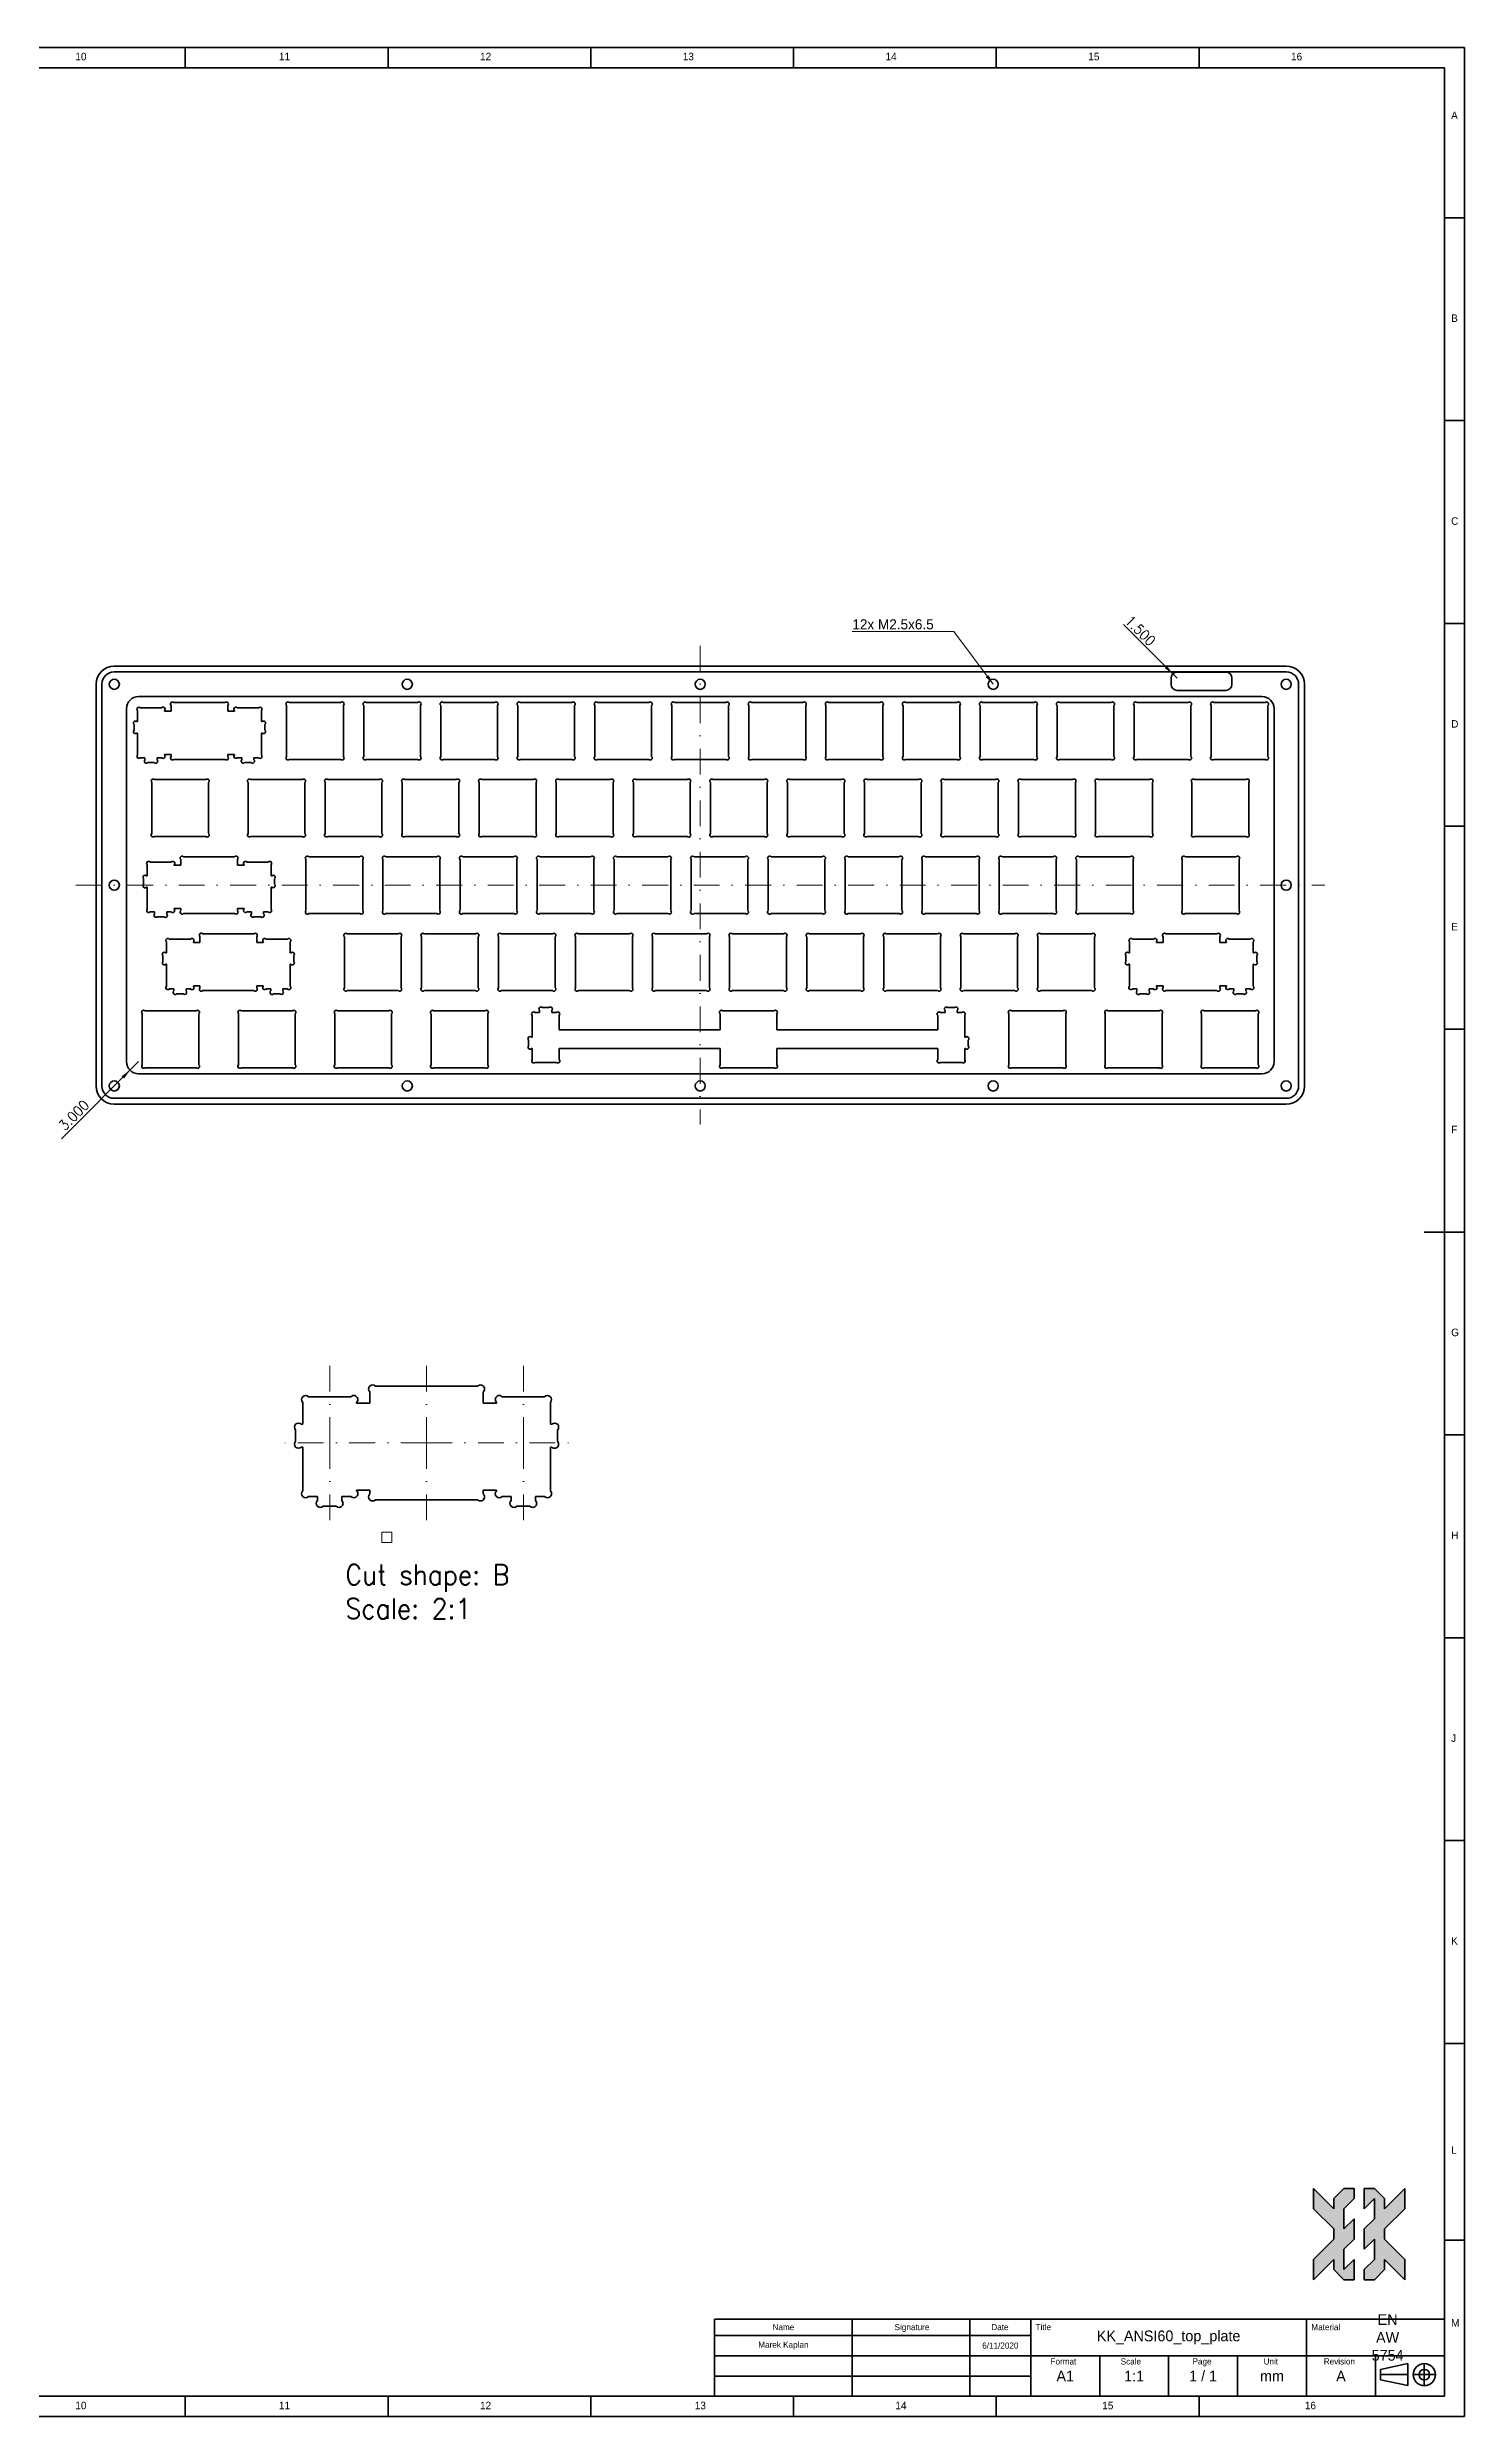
# Model space of a CAD drawing. Extents: x -75 to 756, y -330 to 254.
# Drawn here: x 406 to 756, y -330 to 254 of the extents above; entities that cross this region are included whole.
import ezdxf

# ---------------------------------------------------------------- set-up
doc = ezdxf.new("R2010")
doc.units = 0
doc.linetypes.add('DASHDOT2', pattern=[12.7, 6.35, -3.125, 0.1, -3.125])
for name, color, linetype, lineweight, true_color in [('axis', 6, 'DASHDOT2', 18, 0xff00ff), ('bottom_view_visible', 7, 'Continuous', 35, 0xffffff), ('cut_true', 7, 'Continuous', 35, 0xffffff), ('detail', 7, 'Continuous', 35, 0xffffff), ('dimmensions', 2, 'Continuous', 13, 0xffff00), ('title_block', 3, 'Continuous', 35, 0x00ff00)]:
    doc.layers.add(name, color=color, linetype=linetype, lineweight=lineweight, true_color=true_color)
doc.styles.add('textstyle155', font='')
doc.styles.add('textstyle159', font='')
doc.styles.add('textstyle217', font='')
doc.styles.add('textstyle218', font='')
doc.styles.add('textstyle219', font='')
doc.styles.add('textstyle220', font='')
doc.styles.add('textstyle221', font='')
doc.styles.add('textstyle222', font='')
doc.styles.add('textstyle223', font='')
doc.styles.add('textstyle224', font='')
doc.styles.add('textstyle225', font='')
doc.styles.add('textstyle226', font='')
doc.styles.add('textstyle227', font='')
doc.styles.add('textstyle228', font='')
doc.styles.add('textstyle229', font='')
doc.styles.add('textstyle230', font='')
doc.styles.add('textstyle231', font='txt')
doc.styles.add('textstyle232', font='txt')
doc.styles.add('textstyle233', font='')
doc.styles.add('textstyle234', font='txt')
doc.styles.add('textstyle235', font='')
doc.styles.add('textstyle236', font='txt')
doc.styles.add('textstyle237', font='')
doc.styles.add('textstyle238', font='')
doc.styles.add('textstyle241', font='')
doc.styles.add('textstyle242', font='')
doc.styles.add('textstyle243', font='')
doc.styles.add('textstyle244', font='')
doc.styles.add('textstyle245', font='')
doc.styles.add('textstyle246', font='')
doc.styles.add('textstyle247', font='')
doc.styles.add('textstyle248', font='')
doc.styles.add('textstyle249', font='')
doc.styles.add('textstyle250', font='')
doc.styles.add('textstyle251', font='')
doc.styles.add('textstyle252', font='')
doc.styles.add('textstyle253', font='')
doc.styles.add('textstyle254', font='')
doc.styles.add('textstyle257', font='')
doc.styles.add('textstyle258', font='')
doc.styles.add('textstyle259', font='')
doc.styles.add('textstyle260', font='')
doc.styles.add('textstyle261', font='')
doc.styles.add('textstyle262', font='')
doc.styles.add('textstyle264', font='')
doc.styles.add('textstyle271', font='txt')
doc.styles.add('textstyle272', font='txt')
doc.styles.add('textstyle74', font='')
doc.styles.add('textstyle75', font='')
doc.styles.get('textstyle155').set_extended_font_data('STANDARD')
doc.styles.get('textstyle159').set_extended_font_data('STANDARD')
doc.styles.get('textstyle217').set_extended_font_data('sldtextstyle2')
doc.styles.get('textstyle218').set_extended_font_data('sldtextstyle2')
doc.styles.get('textstyle219').set_extended_font_data('sldtextstyle2')
doc.styles.get('textstyle220').set_extended_font_data('sldtextstyle2')
doc.styles.get('textstyle221').set_extended_font_data('sldtextstyle2')
doc.styles.get('textstyle222').set_extended_font_data('sldtextstyle2')
doc.styles.get('textstyle223').set_extended_font_data('sldtextstyle0')
doc.styles.get('textstyle224').set_extended_font_data('sldtextstyle0')
doc.styles.get('textstyle225').set_extended_font_data('sldtextstyle0')
doc.styles.get('textstyle226').set_extended_font_data('sldtextstyle0')
doc.styles.get('textstyle227').set_extended_font_data('sldtextstyle1')
doc.styles.get('textstyle228').set_extended_font_data('sldtextstyle0')
doc.styles.get('textstyle229').set_extended_font_data('textstyle68')
doc.styles.get('textstyle230').set_extended_font_data('textstyle98')
doc.styles.get('textstyle233').set_extended_font_data('sldtextstyle2')
doc.styles.get('textstyle235').set_extended_font_data('sldtextstyle2')
doc.styles.get('textstyle237').set_extended_font_data('sldtextstyle2')
doc.styles.get('textstyle238').set_extended_font_data('textstyle75')
doc.styles.get('textstyle241').set_extended_font_data('sldtextstyle0')
doc.styles.get('textstyle242').set_extended_font_data('sldtextstyle0')
doc.styles.get('textstyle243').set_extended_font_data('sldtextstyle0')
doc.styles.get('textstyle244').set_extended_font_data('sldtextstyle0')
doc.styles.get('textstyle245').set_extended_font_data('sldtextstyle0')
doc.styles.get('textstyle246').set_extended_font_data('sldtextstyle0')
doc.styles.get('textstyle247').set_extended_font_data('sldtextstyle0')
doc.styles.get('textstyle248').set_extended_font_data('sldtextstyle0')
doc.styles.get('textstyle249').set_extended_font_data('sldtextstyle0')
doc.styles.get('textstyle250').set_extended_font_data('sldtextstyle0')
doc.styles.get('textstyle251').set_extended_font_data('sldtextstyle0')
doc.styles.get('textstyle252').set_extended_font_data('sldtextstyle0')
doc.styles.get('textstyle253').set_extended_font_data('sldtextstyle0')
doc.styles.get('textstyle254').set_extended_font_data('sldtextstyle0')
doc.styles.get('textstyle257').set_extended_font_data('sldtextstyle0')
doc.styles.get('textstyle258').set_extended_font_data('sldtextstyle0')
doc.styles.get('textstyle259').set_extended_font_data('sldtextstyle0')
doc.styles.get('textstyle260').set_extended_font_data('sldtextstyle0')
doc.styles.get('textstyle261').set_extended_font_data('sldtextstyle0')
doc.styles.get('textstyle262').set_extended_font_data('sldtextstyle0')
doc.styles.get('textstyle264').set_extended_font_data('sldtextstyle0')
doc.styles.get('textstyle74').set_extended_font_data('sldtextstyle2')
doc.styles.get('textstyle75').set_extended_font_data('STANDARD')

# ---------------------------------------------------------------- blocks, each defined once
blk = doc.blocks.new('mx_cut_1x1')
at = {"layer": 'cut_true'}
for p, q in [((-7, 6.29), (-7, -6.29)), ((-6.29, 7), (6.29, 7)), ((7, 6.29), (7, -6.29)), ((-6.29, -7), (6.29, -7))]:
    blk.add_line(p, q, dxfattribs=at)
for centre, start, end in [((-6.65, 6.65), 45, 225), ((6.65, 6.65), 315, 135), ((-6.65, -6.65), 135, 315), ((6.65, -6.65), 225, 45)]:
    blk.add_arc(centre, 0.5, start, end, dxfattribs=at)
blk = doc.blocks.new('mx_cut_1x[2_ 2.25_ 2.75]')
at = {"layer": 'cut_true'}
for p, q in [((-7, 4.9), (-7, 6.29)), ((6.29, 7), (-6.29, 7)), ((7, 4.9), (7, 6.29)), ((-15.27, 2.3), (-15.27, 4.99)), ((-14.56, 5.7), (-9.32, 5.7)), ((-8.62, 4.99), (-8.62, 4.9)), ((-8.62, 4.9), (-7, 4.9)), ((8.62, 4.9), (7, 4.9)), ((8.62, 4.99), (8.62, 4.9)), ((14.56, 5.7), (9.32, 5.7)), ((15.27, 2.3), (15.27, 4.99)), ((-16.14, 1.59), (-16.14, 0.21)), ((-15.27, 2.3), (-15.43, 2.3)), ((15.27, 2.3), (15.43, 2.3)), ((16.14, 1.59), (16.14, 0.21)), ((-15.27, -0.5), (-15.43, -0.5)), ((-15.27, -0.5), (-15.27, -5.89)), ((15.27, -0.5), (15.43, -0.5)), ((15.27, -0.5), (15.27, -5.89)), ((-8.62, -5.8), (-7, -5.8)), ((-8.62, -5.89), (-8.62, -5.8)), ((-7, -5.8), (-7, -6.29)), ((7, -5.8), (7, -6.29)), ((8.62, -5.8), (7, -5.8)), ((8.62, -5.89), (8.62, -5.8)), ((-14.56, -6.6), (-13.44, -6.6)), ((-13.44, -7.09), (-13.44, -6.6)), ((-12.73, -7.8), (-11.15, -7.8)), ((-10.44, -6.6), (-10.44, -7.09)), ((-10.44, -6.6), (-9.32, -6.6)), ((-6.29, -7), (6.29, -7)), ((10.44, -6.6), (9.32, -6.6)), ((10.44, -6.6), (10.44, -7.09)), ((12.73, -7.8), (11.15, -7.8)), ((14.56, -6.6), (13.44, -6.6)), ((13.44, -7.09), (13.44, -6.6))]:
    blk.add_line(p, q, dxfattribs=at)
for centre, start, end in [((-14.91, 5.35), 45.002, 224.9945), ((-8.97, 5.35), 315, 135.0005), ((-6.65, 6.65), 45, 225), ((6.65, 6.65), 315, 135.0005), ((8.97, 5.35), 44.9995, 225), ((14.91, 5.35), 315.0055, 134.998), ((-15.79, 1.95), 45, 225), ((-15.79, -0.15), 135, 315), ((15.79, 1.95), 315, 135), ((15.79, -0.15), 225, 45), ((-14.91, -6.25), 135, 315), ((-13.09, -7.45), 135, 315), ((-10.79, -7.45), 225, 45), ((-8.97, -6.25), 225, 45), ((-6.65, -6.65), 135, 315), ((6.65, -6.65), 224.9995, 45.0005), ((8.97, -6.25), 135, 315), ((10.79, -7.45), 135, 315), ((13.09, -7.45), 225, 45), ((14.91, -6.25), 225, 45)]:
    blk.add_arc(centre, 0.5, start, end, dxfattribs=at)
blk = doc.blocks.new('mx_cut_1x6.25')
at = {"layer": 'cut_true'}
for p, q in [((-7, 6.29), (-7, 2.3)), ((6.29, 7), (-6.29, 7)), ((7, 2.3), (7, 6.29)), ((-54.2, 1.59), (-54.2, 0.21)), ((-53.33, 2.3), (-53.49, 2.3)), ((-53.33, 2.3), (-53.33, 4.99)), ((-52.62, 5.7), (-47.38, 5.7)), ((-46.67, 4.99), (-46.67, 2.3)), ((-46.67, 2.3), (-7, 2.3)), ((46.67, 2.3), (7, 2.3)), ((46.67, 4.99), (46.67, 2.3)), ((52.62, 5.7), (47.38, 5.7)), ((53.33, 2.3), (53.33, 4.99)), ((53.33, 2.3), (53.49, 2.3)), ((54.2, 1.59), (54.2, 0.21)), ((-53.33, -0.5), (-53.49, -0.5)), ((-53.33, -0.5), (-53.33, -5.89)), ((-46.67, -2.3), (-7, -2.3)), ((-46.67, -5.89), (-46.67, -2.3)), ((-7, -6.29), (-7, -2.3)), ((46.67, -2.3), (7, -2.3)), ((7, -2.3), (7, -6.29)), ((46.67, -5.89), (46.67, -2.3)), ((53.33, -0.5), (53.49, -0.5)), ((53.33, -0.5), (53.33, -5.89)), ((-52.62, -6.6), (-51.5, -6.6)), ((-51.5, -7.09), (-51.5, -6.6)), ((-50.79, -7.8), (-49.21, -7.8)), ((-48.5, -6.6), (-48.5, -7.09)), ((-48.5, -6.6), (-47.38, -6.6)), ((-6.29, -7), (6.29, -7)), ((48.5, -6.6), (47.38, -6.6)), ((48.5, -6.6), (48.5, -7.09)), ((50.79, -7.8), (49.21, -7.8)), ((52.62, -6.6), (51.5, -6.6)), ((51.5, -7.09), (51.5, -6.6))]:
    blk.add_line(p, q, dxfattribs=at)
for centre, start, end in [((-52.97, 5.35), 45, 225), ((-47.03, 5.35), 315, 135), ((-6.65, 6.65), 45, 225), ((6.65, 6.65), 315, 135), ((47.03, 5.35), 45, 225), ((52.97, 5.35), 315, 135), ((-53.85, 1.95), 45, 225), ((-53.85, -0.15), 135, 315), ((53.85, 1.95), 315, 135), ((53.85, -0.15), 225, 45), ((-52.97, -6.25), 135, 315), ((-51.15, -7.45), 135, 315), ((-48.85, -7.45), 225, 45), ((-47.03, -6.25), 225, 45), ((-6.65, -6.65), 135, 315), ((6.65, -6.65), 225, 45), ((47.03, -6.25), 135, 315), ((48.85, -7.45), 135, 315), ((51.15, -7.45), 225, 45), ((52.97, -6.25), 225, 45)]:
    blk.add_arc(centre, 0.5, start, end, dxfattribs=at)
blk = doc.blocks.new('A1_h_title_block')
at = {"layer": 'title_block'}
h = blk.add_hatch(color=256, dxfattribs=at)
h.paths.add_polyline_path([(821.25, 38.75), (821.25, 43.75), (816.25, 48.75), (816.25, 51.25), (821.25, 56.25), (821.25, 61.25), (816.25, 56.25), (816.25, 58.75), (813.75, 61.25), (811.25, 61.25), (811.25, 56.25), (813.75, 58.75), (813.75, 56.25), (813.75, 53.75), (811.25, 51.25), (811.25, 46.25), (813.75, 48.75), (813.75, 46.25), (813.75, 43.75), (811.25, 41.25), (811.25, 38.75), (813.75, 38.75), (816.25, 41.25), (816.25, 43.75)])
h.paths.add_polyline_path([(806.25, 41.25), (808.75, 43.75), (808.75, 38.75), (806.25, 38.75), (803.75, 41.25), (803.75, 43.75), (798.75, 38.75), (798.75, 43.75), (803.75, 48.75), (803.75, 51.25), (798.75, 56.25), (798.75, 61.25), (803.75, 56.25), (803.75, 58.75), (806.25, 61.25), (808.75, 61.25), (808.75, 58.75), (806.25, 56.25), (806.25, 53.75), (806.25, 51.25), (808.75, 53.75), (808.75, 48.75), (806.25, 46.25)])
for p, q in [((836, 589), (5, 589)), ((831, 584), (10, 584)), ((520.5, 589), (520.5, 584)), ((570.5, 584), (570.5, 589)), ((620.5, 589), (620.5, 584)), ((670.5, 584), (670.5, 589)), ((720.5, 589), (720.5, 584)), ((770.5, 584), (770.5, 589)), ((831, 10), (831, 584)), ((836, 5), (836, 589)), ((836, 547), (831, 547)), ((831, 497), (836, 497)), ((836, 447), (831, 447)), ((831, 397), (836, 397)), ((836, 347), (831, 347)), ((836, 297), (826, 297)), ((836, 247), (831, 247)), ((831, 197), (836, 197)), ((836, 147), (831, 147)), ((831, 97), (836, 97)), ((798.75, 56.25), (798.75, 61.25)), ((798.75, 61.25), (803.75, 56.25)), ((806.25, 61.25), (803.75, 58.75)), ((803.75, 58.75), (803.75, 56.25)), ((808.75, 61.25), (806.25, 61.25)), ((806.25, 56.25), (808.75, 58.75)), ((808.75, 61.25), (808.75, 58.75)), ((811.25, 61.25), (811.25, 56.25)), ((811.25, 61.25), (813.75, 61.25)), ((811.25, 56.25), (813.75, 58.75)), ((813.75, 61.25), (816.25, 58.75)), ((813.75, 58.75), (813.75, 56.25)), ((821.25, 61.25), (816.25, 56.25)), ((816.25, 58.75), (816.25, 56.25)), ((821.25, 56.25), (821.25, 61.25)), ((798.75, 56.25), (803.75, 51.25)), ((806.25, 53.75), (806.25, 56.25)), ((806.25, 53.75), (806.25, 51.25)), ((806.25, 51.25), (808.75, 53.75)), ((808.75, 53.75), (808.75, 48.75)), ((813.75, 53.75), (811.25, 51.25)), ((813.75, 56.25), (813.75, 53.75)), ((821.25, 56.25), (816.25, 51.25)), ((798.75, 43.75), (803.75, 48.75)), ((803.75, 48.75), (803.75, 51.25)), ((806.25, 46.25), (808.75, 48.75)), ((811.25, 51.25), (811.25, 46.25)), ((813.75, 48.75), (811.25, 46.25)), ((813.75, 46.25), (813.75, 48.75)), ((816.25, 48.75), (816.25, 51.25)), ((821.25, 43.75), (816.25, 48.75)), ((836, 48.5), (831, 48.5)), ((803.75, 43.75), (798.75, 38.75)), ((798.75, 38.75), (798.75, 43.75)), ((803.75, 41.25), (803.75, 43.75)), ((803.75, 41.25), (806.25, 38.75)), ((806.25, 41.25), (806.25, 46.25)), ((806.25, 41.25), (808.75, 43.75)), ((808.75, 43.75), (808.75, 38.75)), ((813.75, 43.75), (811.25, 41.25)), ((811.25, 41.25), (811.25, 38.75)), ((813.75, 46.25), (813.75, 43.75)), ((816.25, 41.25), (813.75, 38.75)), ((816.25, 41.25), (816.25, 43.75)), ((816.25, 43.75), (821.25, 38.75)), ((821.25, 38.75), (821.25, 43.75)), ((831, 10), (831, 43)), ((806.25, 38.75), (808.75, 38.75)), ((813.75, 38.75), (811.25, 38.75)), ((651, 29), (651, 10)), ((651, 29), (685, 29)), ((708.13, 25), (651, 25)), ((685, 29), (729, 29)), ((685, 25), (685, 29)), ((685, 20), (685, 25)), ((708.13, 25), (714, 25)), ((714, 10), (714, 29)), ((714, 25), (729, 25)), ((729, 10), (729, 29)), ((799, 29), (729, 29)), ((797, 29), (797, 20)), ((799, 29), (831, 29)), ((651, 20), (729, 20)), ((685, 10), (685, 20)), ((729, 20), (746, 20)), ((746, 20), (797, 20)), ((746, 10), (746, 20)), ((763, 10), (763, 20)), ((780, 10), (780, 20)), ((797, 20), (814, 20)), ((797, 10), (797, 20)), ((814, 10), (814, 20)), ((814, 20), (831, 20)), ((822.02, 18.07), (815.24, 16.65)), ((822.02, 18.07), (822.02, 12.63)), ((826.06, 18.07), (826.06, 12.63)), ((651, 15), (729, 15)), ((815.24, 16.65), (815.24, 14.05)), ((822.02, 15.35), (815.24, 15.35)), ((822.02, 12.63), (815.24, 14.05)), ((823.34, 15.35), (828.78, 15.35)), ((824.76, 15.35), (827.36, 15.35)), ((826.06, 14.05), (826.06, 16.65)), ((10, 10), (831, 10)), ((520.5, 10), (520.5, 5)), ((570.5, 5), (570.5, 10)), ((620.5, 10), (620.5, 5)), ((651, 10), (831, 10)), ((651, 10), (831, 10)), ((651, 10), (831, 10)), ((670.5, 10), (670.5, 5)), ((720.5, 10), (720.5, 5)), ((770.5, 10), (770.5, 5)), ((5, 5), (836, 5))]:
    blk.add_line(p, q, dxfattribs=at)
for radius in [2.72, 1.3]:
    blk.add_circle((826.06, 15.35), radius, dxfattribs=at)
for s, insert, char_height, width, attachment_point, style in [('10', (493.39, 587.67), 1.852, 1.8521, 1, 'textstyle258'), ('11', (543.59, 587.67), 1.852, 1.4405, 1, 'textstyle257'), ('12', (593.18, 587.67), 1.852, 1.8521, 1, 'textstyle260'), ('13', (643.18, 587.67), 1.852, 1.8521, 1, 'textstyle259'), ('14', (693.18, 587.67), 1.852, 2.0579, 1, 'textstyle262'), ('15', (743.18, 587.67), 1.852, 1.8521, 1, 'textstyle261'), ('16', (793.18, 587.67), 1.852, 1.8521, 1, 'textstyle264'), ('A', (832.67, 573.17), 1.85, 1.2347, 1, 'textstyle245'), ('B', (832.67, 523.17), 1.85, 1.0289, 1, 'textstyle248'), ('C', (832.67, 473.17), 1.85, 0.8231, 1, 'textstyle247'), ('D', (832.67, 423.17), 1.85, 1.0289, 1, 'textstyle250'), ('E', (832.67, 373.17), 1.85, 0.8231, 1, 'textstyle249'), ('F', (832.67, 323.17), 1.85, 0.8231, 1, 'textstyle252'), ('G', (832.67, 273.17), 1.85, 1.0289, 1, 'textstyle246'), ('H', (832.67, 223.17), 1.85, 1.0289, 1, 'textstyle251'), ('J', (832.67, 173.17), 1.85, 0.6174, 1, 'textstyle254'), ('K', (832.67, 123.17), 1.85, 1.0289, 1, 'textstyle243'), ('L', (832.67, 71.63), 1.85, 0.8231, 1, 'textstyle225'), ('EN AW 5754', (817, 24.5), 2.646, 3.2338, 5, 'textstyle271'), ('Marek Kaplan', (668, 22.5), 1.5, 13.2917, 5, 'textstyle220'), ('Name', (668, 27.81), 1.5, 4.6667, 2, 'textstyle219'), ('Signature', (695.42, 27.81), 1.5, 9.1667, 1, 'textstyle217'), ('Date', (719.29, 27.81), 1.5, 4.1667, 1, 'textstyle218'), ('Title', (730.2, 27.81), 1.5, 4.1667, 1, 'textstyle238'), ('KK_ANSI60_top_plate', (763, 24.5), 2.6458, 3.2338, 5, 'textstyle232'), ('Material', (798.2, 27.8), 1.5, 4.1667, 1, 'textstyle272'), ('M', (832.67, 29.03), 1.85, 1.2347, 1, 'textstyle228'), ('6/11/2020', (721.5, 22.5), 1.5, 9.3333, 5, 'textstyle221'), ('Format', (737.05, 19.35), 1.5, 6.5, 2, 'textstyle227'), ('Scale', (753.69, 19.35), 1.5, 4.8333, 2, 'textstyle233'), ('Page', (771.25, 19.35), 1.5, 4.3333, 2, 'textstyle237'), ('Unit', (788.21, 19.35), 1.5, 3.5, 2, 'textstyle235'), ('Revision', (805.12, 19.35), 1.5, 7.6667, 2, 'textstyle222'), ('A1', (737.5, 15), 2.646, 3.2338, 5, 'textstyle230'), ('1:1', (754.5, 15), 2.646, 2.9398, 5, 'textstyle236'), ('1 / 1', (771.5, 15), 2.646, 8.0845, 5, 'textstyle231'), ('mm', (788.5, 15), 2.646, 4.4097, 5, 'textstyle234'), ('A', (805.5, 15), 2.65, 3.2338, 5, 'textstyle229'), ('10', (493.39, 8.67), 1.852, 1.8521, 1, 'textstyle242'), ('11', (543.59, 8.67), 1.852, 1.4405, 1, 'textstyle241'), ('12', (593.18, 8.67), 1.852, 1.8521, 1, 'textstyle244'), ('13', (646.14, 8.67), 1.852, 1.8521, 1, 'textstyle253'), ('14', (695.61, 8.67), 1.852, 2.0579, 1, 'textstyle224'), ('15', (746.62, 8.67), 1.852, 1.8521, 1, 'textstyle223'), ('16', (796.58, 8.67), 1.852, 1.8521, 1, 'textstyle226')]:
    blk.add_mtext(s, dxfattribs=dict(at, insert=insert, char_height=char_height, width=width, attachment_point=attachment_point, style=style))

msp = doc.modelspace()

# ---------------------------------------------------------------- linework, layer by layer
at = {"layer": 'axis'}
for p, q in [((567.5, 106.5), (567.5, -11.5)), ((413.5, 47.5), (721.5, 47.5)), ((476.12, -90), (476.12, -70)), ((500, -90), (500, -70)), ((523.88, -90), (523.88, -70)), ((500, -90), (465, -90)), ((476.12, -90), (476.12, -110)), ((500, -90), (500, -110)), ((500, -90), (535, -90)), ((523.88, -90), (523.88, -110))]:
    msp.add_line(p, q, dxfattribs=at)
at = {"layer": 'bottom_view_visible'}
for p, q in [((712.05, 100.05), (422.95, 100.05)), ((423, 101.5), (712, 101.5)), ((685.1, 100), (697.1, 100)), ((418.5, -2), (418.5, 97)), ((419.95, 97.05), (419.95, -2.05)), ((429, 94), (706, 94)), ((683.6, 97), (683.6, 98.5)), ((697.1, 95.5), (685.1, 95.5)), ((698.6, 98.5), (698.6, 97)), ((715.05, -2.05), (715.05, 97.05)), ((716.5, 97), (716.5, -2)), ((426, 4), (426, 91)), ((709, 91), (709, 4)), ((706, 1), (429, 1)), ((422.95, -5.05), (712.05, -5.05)), ((712, -6.5), (423, -6.5))]:
    msp.add_line(p, q, dxfattribs=at)
for centre in [(423, 97), (495.25, 97), (567.5, 97), (639.75, 97), (712, 97), (423, 47.5), (712, 47.5), (423, -2), (495.25, -2), (567.5, -2), (639.75, -2), (712, -2)]:
    msp.add_circle(centre, 1.25, dxfattribs=at)
for centre, radius, start, end in [((423, 97), 4.5, 90, 180), ((422.95, 97.05), 3, 90, 180), ((685.1, 98.5), 1.5, 90, 180), ((697.1, 98.5), 1.5, 0, 90), ((712, 97), 4.5, 0, 89.99998), ((712.05, 97.05), 3, 0, 90), ((429, 91), 3, 90, 180), ((685.1, 97), 1.5, 180, 270), ((697.1, 97), 1.5, 270, 0), ((706, 91), 3, 0, 90), ((429, 4), 3, 180, 270), ((706, 4), 3, 270, 0), ((423, -2), 4.5, 180, 270), ((422.95, -2.05), 3, 180, 270), ((712, -2), 4.5, 270, 0), ((712.05, -2.05), 3, 270, 0)]:
    msp.add_arc(centre, radius, start, end, dxfattribs=at)
at = {"layer": 'dimmensions'}
for p, q in [((685.1, 98.5), (671.86, 111.74)), ((630, 110), (605, 110)), ((639.75, 97), (630, 110)), ((429, 4), (410, -15))]:
    msp.add_line(p, q, dxfattribs=at)
msp.add_lwpolyline([(488.94, -114.5), (491.44, -114.5), (491.44, -112), (488.94, -112)], close=True, dxfattribs=at)
for points in [[(684.04, 99.56), (681.98, 101.03), (682.57, 101.62)], [(639.75, 97), (637.92, 98.75), (638.58, 99.25)], [(426.88, 1.88), (425.41, -0.18), (424.82, 0.41)]]:
    msp.add_solid(points, dxfattribs=at)

# ---------------------------------------------------------------- block references
at = {"layer": 'axis'}
msp.add_blockref('A1_h_title_block', (-80, -335), dxfattribs=at)
at = {"layer": 'bottom_view_visible', "xscale": -1}
for name, p in [('mx_cut_1x[2_ 2.25_ 2.75]', (444, 85.5)), ('mx_cut_1x1', (472.5, 85.5)), ('mx_cut_1x1', (491.5, 85.5)), ('mx_cut_1x1', (510.5, 85.5)), ('mx_cut_1x1', (529.5, 85.5)), ('mx_cut_1x1', (548.5, 85.5)), ('mx_cut_1x1', (567.5, 85.5)), ('mx_cut_1x1', (586.5, 85.5)), ('mx_cut_1x1', (605.5, 85.5)), ('mx_cut_1x1', (624.5, 85.5)), ('mx_cut_1x1', (643.5, 85.5)), ('mx_cut_1x1', (662.5, 85.5)), ('mx_cut_1x1', (681.5, 85.5)), ('mx_cut_1x1', (700.5, 85.5)), ('mx_cut_1x1', (439.25, 66.5)), ('mx_cut_1x1', (463, 66.5)), ('mx_cut_1x1', (482, 66.5)), ('mx_cut_1x1', (501, 66.5)), ('mx_cut_1x1', (520, 66.5)), ('mx_cut_1x1', (539, 66.5)), ('mx_cut_1x1', (558, 66.5)), ('mx_cut_1x1', (577, 66.5)), ('mx_cut_1x1', (596, 66.5)), ('mx_cut_1x1', (615, 66.5)), ('mx_cut_1x1', (634, 66.5)), ('mx_cut_1x1', (653, 66.5)), ('mx_cut_1x1', (672, 66.5)), ('mx_cut_1x1', (695.75, 66.5)), ('mx_cut_1x[2_ 2.25_ 2.75]', (446.38, 47.5)), ('mx_cut_1x1', (477.25, 47.5)), ('mx_cut_1x1', (496.25, 47.5)), ('mx_cut_1x1', (515.25, 47.5)), ('mx_cut_1x1', (534.25, 47.5)), ('mx_cut_1x1', (553.25, 47.5)), ('mx_cut_1x1', (572.25, 47.5)), ('mx_cut_1x1', (591.25, 47.5)), ('mx_cut_1x1', (610.25, 47.5)), ('mx_cut_1x1', (629.25, 47.5)), ('mx_cut_1x1', (648.25, 47.5)), ('mx_cut_1x1', (667.25, 47.5)), ('mx_cut_1x1', (693.38, 47.5)), ('mx_cut_1x[2_ 2.25_ 2.75]', (451.12, 28.5)), ('mx_cut_1x1', (486.75, 28.5)), ('mx_cut_1x1', (505.75, 28.5)), ('mx_cut_1x1', (524.75, 28.5)), ('mx_cut_1x1', (543.75, 28.5)), ('mx_cut_1x1', (562.75, 28.5)), ('mx_cut_1x1', (581.75, 28.5)), ('mx_cut_1x1', (600.75, 28.5)), ('mx_cut_1x1', (619.75, 28.5)), ('mx_cut_1x1', (638.75, 28.5)), ('mx_cut_1x1', (657.75, 28.5)), ('mx_cut_1x[2_ 2.25_ 2.75]', (688.62, 28.5)), ('mx_cut_1x1', (436.88, 9.5)), ('mx_cut_1x1', (460.62, 9.5)), ('mx_cut_1x1', (484.38, 9.5)), ('mx_cut_1x1', (508.12, 9.5)), ('mx_cut_1x1', (650.62, 9.5)), ('mx_cut_1x1', (674.38, 9.5)), ('mx_cut_1x1', (698.12, 9.5))]:
    msp.add_blockref(name, p, dxfattribs=at)
at = {"layer": 'bottom_view_visible', "rotation": 180}
msp.add_blockref('mx_cut_1x6.25', (579.38, 9.5), dxfattribs=at)
at = {"layer": 'detail', "xscale": 2, "yscale": 2}
msp.add_blockref('mx_cut_1x[2_ 2.25_ 2.75]', (500, -90), dxfattribs=at)

# ---------------------------------------------------------------- texts
at = {"layer": 'dimmensions'}
for s, insert, char_height, width, attachment_point, style in [('12x M2.5x6.5', (605, 110.5), 2.5, 20.2083, 7, 'textstyle74'), ('Cut shape: B\\PScale: 2:1', (480, -120), 5, 42.5, 1, 'textstyle155')]:
    msp.add_mtext(s, dxfattribs=dict(at, insert=insert, char_height=char_height, width=width, attachment_point=attachment_point, style=style))
at = {"layer": 'dimmensions', "char_height": 2.5, "attachment_point": 5}
for s, insert, width, rotation, style in [('1.500', (676.04, 110.21), 7.2222, 315, 'textstyle75'), ('3.000', (413.03, -9.21), 7.7778, 45, 'textstyle159')]:
    msp.add_mtext(s, dxfattribs=dict(at, insert=insert, width=width, rotation=rotation, style=style))

doc.saveas('drawing.dxf')
